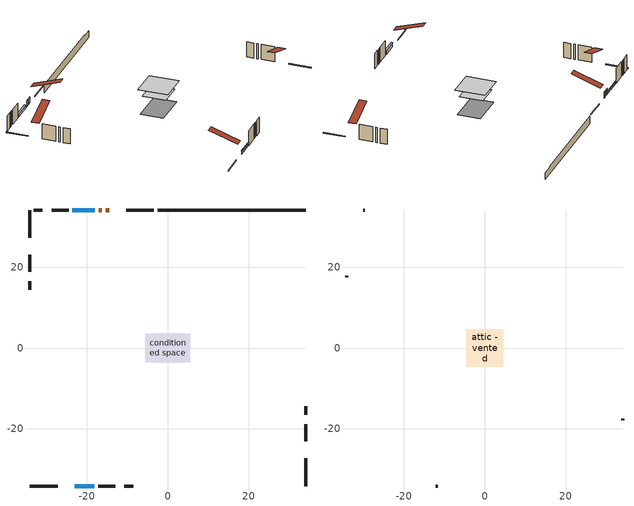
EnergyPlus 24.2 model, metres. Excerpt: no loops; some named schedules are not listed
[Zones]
conditioned space
 floor adiabatic (AdiabaticFloorConstruction): -3.63,-3.63 -3.63,3.63 3.63,3.63 3.63,-3.63 z3.72
 floor foundation (Slab1 construction): -5.58,-3.59 -5.58,3.59 5.58,3.59 5.58,-3.59 z-1.22
 wall outside (RimJoist1 construction): -3.44,34.17 -10.31,34.17 / -34.17,-34.17 -27.29,-34.17 / -34.17,34.17 -34.17,27.29 / 34.17,-34.17 34.17,-27.29 z1.28:1.58
 wall outside (AdiabaticWallConstruction 1): -14.53,34.17 -15.38,34.17 / -16.3,34.17 -17.12,34.17 z1.28:3.31
 wall outside (AdiabaticWallConstruction): -18.04,34.17 -23.61,34.17 z1.28:1.98; -23.07,-34.17 -18.18,-34.17 z1.28:2.36
 wall outside (Wall1 construction): -24.54,34.17 -28.75,34.17 / -17.25,-34.17 -13.04,-34.17 / -34.17,23.07 -34.17,18.86 / 34.17,-23.07 34.17,-18.86 z1.28:6.16
 wall outside (Wall3 construction): -31.06,34.17 -33.24,34.17 / -10.73,-34.17 -8.55,-34.17 / -34.17,16.55 -34.17,14.37 / 34.17,-16.55 34.17,-14.37 z1.28:6.16
 wall foundation (FoundationWall1 construction): -2.51,34.17,-1.22 -2.51,34.17,1.28 30.5,34.17,1.28 30.5,34.17,0.83 34.17,34.17,0.83 34.17,34.17,-1.22
 window (WindowConstruction): -18.04,34.17 -23.61,34.17 z1.28:1.98
 window (WindowConstruction 1): -23.07,-34.17 -18.18,-34.17 z1.28:2.36
 door (Door): -14.54,34.17 -15.38,34.17 z1.28:3.31
 door (Door 1): -16.3,34.17 -17.12,34.17 z1.28:3.31
 ceiling adiabatic (AdiabaticFloorConstruction): 3.63,-3.63 3.63,3.63 -3.63,3.63 -3.63,-3.63 z3.72
attic - vented
 floor to conditioned space (Floor1 construction Reversed): -4.6,-4.6 -4.6,4.6 4.6,4.6 4.6,-4.6 z6.16
 wall outside (Wall2 construction): -29.68,34.17 -30.13,34.17 / -12.11,-34.17 -11.66,-34.17 / -34.17,17.93 -34.17,17.48 / 34.17,-17.93 34.17,-17.48 z1.28:6.16
 roof outside (Roof1 construction): -13.61,34.17,6.16 -13.61,25.2,9.15 -11.24,25.2,9.15 -11.24,34.17,6.16; -24,-34.17,6.16 -24,-25.2,9.15 -26.37,-25.2,9.15 -26.37,-34.17,6.16; -34.17,24,6.16 -25.2,24,9.15 -25.2,26.37,9.15 -34.17,26.37,6.16; 34.17,-24,6.16 25.2,-24,9.15 25.2,-26.37,9.15 34.17,-26.37,6.16
shading: -23.81,34.17 -17.84,34.17 -17.84,34.58 -23.81,34.58 z2.18; -17.98,-34.17 -23.27,-34.17 -23.27,-34.58 -17.98,-34.58 z2.56
[Building]
Building 1: Terrain=Suburbs
[Site:Location]
Winnipeg Intl AP_MB: Latitude {deg}=49.91; Longitude {deg}=-97.24; Time Zone {hr}=-6; Elevation {m}=239; Keep Site Location Information=Yes
[Site:GroundTemperature:Shallow]
-2.46526, -5.11642, -5.32873, -4.07063, 0.979979, 6.00706, 10.3653, 13.1261, 13.3606, 11.1152, 6.8681, 1.99523
[Site:WaterMainsTemperature]
Calculation Method=Schedule; Temperature Schedule=mains temperature schedule
[Material] Roughness=Rough; Thermal Absorptance=0.9
Name | Thickness {m} | Conductivity {W/m-K} | Density {kg/m3} | Specific Heat {J/kg-K} | Solar Absorptance | Visible Absorptance
asphalt or fiberglass shingles | 0.00635 | 0.162714 | 1121.4 | 1465.45 | 0.84 | 0.84
ceiling loosefill ins | 0.169333 | 0.0480833 | 16.02 | 1046.75 | 0.7 | 0.7
ceiling stud and cavity | 0.1397 | 0.0989241 | 65.682 | 1177.47 | 0.7 | 0.7
concrete 4.0 in. | 0.1016 | 1.803125 | 2242.8 | 837.4 | 0.7 | 0.7
concrete 8.0 in. | 0.2032 | 1.803125 | 2242.8 | 837.4 | 0.7 | 0.7
door material | 0.04445 | 0.053851 | 512.64 | 1214.23 | 0.7 | 0.7
exterior vertical ins | 0.00748629 | 0.029427 | 32.04 | 1214.23 | 0.7 | 0.7
floor covering | 0.0127 | 0.0433444 | 54.468 | 1339.84 | 0.6 | 0.6
floor rigid ins; wall rigid ins | 0.512978 | 0.029427 | 32.04 | 1214.23 | 0.7 | 0.7
floor stud and cavity | 0.1397 | 1.75129 | 37.0049 | 1207.88 | 0.7 | 0.7
furniture material conditioned space 1 | 0.1524 | 0.115458 | 640.8 | 1214.23 | 0.6 | 0.6
gypsum board | 0.0127 | 0.160291 | 801 | 837.4 | 0.6 | 0.6
gypsum board 1 | 0.0127 | 0.160291 | 801 | 837.4 | 0.7 | 0.7
osb sheathing 0.5 in. | 0.0127 | 0.115458 | 512.64 | 1214.23 | 0.7 | 0.7
osb sheathing 0.75 in. | 0.01905 | 0.115458 | 512.64 | 1214.23 | 0.7 | 0.7
osb sheathing 2.0 in. | 0.0508 | 0.115458 | 512.64 | 1214.23 | 0.7 | 0.7
rim joist stud and cavity | 0.0508 | 0.0448274 | 125.044 | 1163.47 | 0.6 | 0.6
wall stud and cavity | 0.1397 | 0.107651 | 139.0536 | 1170.24 | 0.7 | 0.7
wall stud and cavity 1 | 0.0889 | 6.9971 | 50.32683 | 1063.81 | 0.6 | 0.6
wall stud and cavity 2 | 0.1397 | 0.0958206 | 139.0536 | 1170.24 | 0.7 | 0.7
wall stud and cavity 3 | 0.0889 | 0.380278 | 52.3479 | 1209.89 | 0.7 | 0.7
wall stud and cavity 4 | 0.0889 | 0.391764 | 83.0341 | 1211.67 | 0.7 | 0.7
wood siding | 0.0254 | 0.102417 | 544.68 | 1172.36 | 0.4 | 0.4
wood siding 1 | 0.00254 | 0.102417 | 544.68 | 1172.36 | 0.4 | 0.4
wood siding 2; wood siding 3; wood siding 4 | 0.0254 | 0.102417 | 544.68 | 1172.36 | 0.7 | 0.7
[WindowMaterial:SimpleGlazingSystem]
Name | U-Factor {W/m2-K} | Solar Heat Gain Coefficient
WindowMaterial | 1.90667 | 0.51
WindowMaterial 1 | 1.73122 | 0.56
[Construction]
AdiabaticFloorConstruction: floor stud and cavity, floor rigid ins, osb sheathing 0.75 in., floor covering
AdiabaticWallConstruction: wood siding 3, wall rigid ins, wall stud and cavity 3, gypsum board
AdiabaticWallConstruction 1: wood siding 4, wall rigid ins, wall stud and cavity 3, gypsum board
Door; Door 1: door material
Floor1 construction Reversed: gypsum board, ceiling stud and cavity, ceiling loosefill ins
FoundationWall1 construction: concrete 8.0 in., gypsum board 1
furniture construction conditioned space 1: furniture material conditioned space 1
PartitionWallConstruction: gypsum board, wall stud and cavity 4, gypsum board
RimJoist1 construction: wood siding 2, osb sheathing 2.0 in., rim joist stud and cavity
Roof1 construction: asphalt or fiberglass shingles
Slab1 construction: concrete 4.0 in.
Wall1 construction: wood siding, osb sheathing 0.5 in., wall stud and cavity, gypsum board
Wall2 construction: wood siding 1, wall stud and cavity 1
Wall3 construction: wood siding, osb sheathing 0.5 in., wall stud and cavity 2, gypsum board
WindowConstruction: WindowMaterial
WindowConstruction 1: WindowMaterial 1
[Zone] Multiplier=1; Part of Total Floor Area=Yes
Name | Volume {m3}
attic - vented | 41.1642
conditioned space | 332.3
[Space]
Name | Zone | Volume {m3}
attic - vented 1 | attic - vented | 41.1642
conditioned space 1 | conditioned space | 332.3
[ZoneInfiltration:EffectiveLeakageArea]
infil attic - vented 1: Zone or Space=attic - vented 1; Schedule=Always On Discrete; Effective Air Leakage Area {cm2}=2827; Stack Coefficient=0.000547039; Wind Coefficient=1.58026e-05
[ZoneMixing]
whole house fan mix: Zone or Space=attic - vented; Schedule=Always On Continuous; Design Flow Rate Calculation Method=Flow/Zone; Design Flow Rate {m3/s}=0; Source Zone or Space=conditioned space
[SurfaceProperty:ExposedFoundationPerimeter]
Slab1: Exposed Perimeter Calculation Method=TotalExposedPerimeter; Total Exposed Perimeter {m}=36.679
[InternalMass] Zone or ZoneList=conditioned space; Space or SpaceList=conditioned space 1
Name | Construction | Surface Area {m2}
furniture mass conditioned space 1 | furniture construction conditioned space 1 | 53.1599
partition wall mass | PartitionWallConstruction | 132.9
[Lights]
interior lighting: Zone or ZoneList or Space or SpaceList=conditioned space 1; Schedule=interior lighting schedule; Design Level Calculation Method=LightingLevel; Lighting Level {W}=343.2; Return Air Fraction=0; Fraction Radiant=0.6; Fraction Visible=0.2; Fraction Replaceable=1
[People]
occupants: Zone or ZoneList or Space or SpaceList=conditioned space 1; Number of People Schedule=occupants schedule; Number of People Calculation Method=People; Number of People=3; Fraction Radiant=0.314171; Sensible Heat Fraction=0.56303; Activity Level Schedule=occupants activity schedule; Carbon Dioxide Generation Rate {m3/s-W}=0; Enable ASHRAE 55 Comfort Warnings=No; Mean Radiant Temperature Calculation Type=EnclosureAveraged
[ElectricEquipment] Zone or ZoneList or Space or SpaceList=conditioned space 1; Design Level Calculation Method=EquipmentLevel
Name | Schedule | Design Level {W} | Fraction Latent | Fraction Radiant | Fraction Lost
clothes dryer | clothes dryer schedule | 140.772 | 0.015 | 0.081 | 0.85
clothes washer | clothes washer schedule | 32.1985 | 0.03 | 0.162 | 0.7
cooking range | cooking range schedule | 215.147 | 0.08 | 0.432 | 0.2
dishwasher | dishwasher schedule | 66.8632 | 0.3 | 0.18 | 0.4
fridge | fridge schedule | 72.9452 | 0 | 0.6 | 0
mech vent house fan | mech vent house fan schedule | 10 | 0 | 0 | 1
mech vent house fan cfis | mech vent house fan cfis schedule | 0 | 0 | 0 | 0
misc plug loads | misc plug loads schedule | 494.7 | 0.045 | 0.513 | 0.1
whole house fan | Always On Discrete | 0 | 0 | 0 | 1
[OtherEquipment] Zone or ZoneList or Space or SpaceList=conditioned space 1; Design Level Calculation Method=EquipmentLevel
Name | Fuel Type | Schedule | Design Level {W} | Fraction Latent | Fraction Radiant | Fraction Lost
clothes dryer 1 | Electricity | clothes dryer schedule | 0 | 0.015 | 0.081 | 0.85
cooking range 1 | Electricity | cooking range schedule | 0 | 0.08 | 0.432 | 0.2
general water use latent | None | general water use schedule | 62.594 | 1 | 0 | 0
general water use sensible | None | general water use schedule | -61.6891 | 0 | 0.6 | 0
mech vent house fan latent load | None | Always On Discrete | 0 | 1 | 0 | 0
mech vent house fan sensible load | None | Always On Discrete | 0 | 0 | 0 | 0
water heater energy adjustment1 | NaturalGas | Always On Discrete | 0.01 | 0 | 0 | 1
[ZoneInfiltration:DesignFlowRate] Zone or ZoneList or Space or SpaceList=conditioned space 1; Schedule=Always On Discrete; Design Flow Rate Calculation Method=Flow/Zone; Design Flow Rate {m3/s}=0
infil flow; natural vent flow; whole house fan flow
[AvailabilityManager:Scheduled]
central ac and furnace airloop Availability Manager: Schedule=Always On Discrete
[Foundation:Kiva]
Foundation Kiva 1: Initial Indoor Air Temperature {C}=21; Wall Height Above Grade {m}=1.28001; Wall Depth Below Slab {m}=0.2032; Custom Block Material Name 1=exterior vertical ins; Custom Block Depth 1 {m}=2.5; Custom Block X Position 1 {m}=0.2159; Custom Block Z Position 1 {m}=0
[Foundation:Kiva:Settings]
Soil Conductivity {W/m-K}=0.849921; Soil Density {kg/m3}=1842.3; Soil Specific Heat {J/kg-K}=418.7; Ground Solar Absorptivity=0.9; Ground Thermal Absorptivity=0.9; Ground Surface Roughness {m}=0.03; Far-Field Width {m}=40; Deep-Ground Boundary Condition=ZeroFlux; Deep-Ground Depth {m}=40; Minimum Cell Dimension {m}=0.2; Maximum Cell Growth Coefficient=3; Simulation Timestep=Timestep
[Exterior:Lights]
exterior lighting: Schedule=exterior lighting schedule; Design Level {W}=75.6
[EnergyManagementSystem:GlobalVariable]
central_ac_and_furnace_airloop_Fan_RTF
infil_program_Qfan
infil_program_Qinf
natural_vent_program_Qnv
natural_vent_program_Qwhf
[EnergyManagementSystem:Sensor]
Name | Output:Variable or Output:Meter Index Key | Output:Variable or Output:Meter
airflow_gain | infil flow | Infiltration Sensible Heat Gain Energy
airflow_gain_1 | natural vent flow | Infiltration Sensible Heat Gain Energy
airflow_gain_2 | whole house fan flow | Infiltration Sensible Heat Gain Energy
airflow_loss | infil flow | Infiltration Sensible Heat Loss Energy
airflow_loss_1 | natural vent flow | Infiltration Sensible Heat Loss Energy
airflow_loss_2 | whole house fan flow | Infiltration Sensible Heat Loss Energy
clg_load_cond |  | Cooling:EnergyTransfer:Zone:CONDITIONED SPACE
clg_sp_s; clg_sp_s_1 | cooling setpoint | Schedule Value
clothes_dryer_exhaust_0_sch_s | clothes dryer exhaust 0 schedule | Schedule Value
cool_season | cooling season schedule | Schedule Value
htg_load_cond |  | Heating:EnergyTransfer:Zone:CONDITIONED SPACE
htg_sp_s; htg_sp_s_1 | heating setpoint | Schedule Value
ig_ee_conv | clothes dryer | Electric Equipment Convective Heating Energy
ig_ee_conv_2 | cooking range | Electric Equipment Convective Heating Energy
ig_ee_conv_4 | fridge | Electric Equipment Convective Heating Energy
ig_ee_conv_5 | misc plug loads | Electric Equipment Convective Heating Energy
ig_ee_conv_6 | whole house fan | Electric Equipment Convective Heating Energy
ig_ee_rad | clothes dryer | Electric Equipment Radiant Heating Energy
ig_ee_rad_2 | cooking range | Electric Equipment Radiant Heating Energy
ig_ee_rad_4 | fridge | Electric Equipment Radiant Heating Energy
ig_ee_rad_5 | misc plug loads | Electric Equipment Radiant Heating Energy
ig_ee_rad_6 | whole house fan | Electric Equipment Radiant Heating Energy
ig_lgt_conv | interior lighting | Lights Convective Heating Energy
ig_lgt_rad | interior lighting | Lights Radiant Heating Energy
ig_lgt_vis | interior lighting | Lights Visible Radiation Heating Energy
ig_oe_conv | clothes dryer 1 | Other Equipment Convective Heating Energy
ig_oe_conv_1 | cooking range 1 | Other Equipment Convective Heating Energy
ig_oe_conv_2 | general water use latent | Other Equipment Convective Heating Energy
ig_oe_conv_3 | general water use sensible | Other Equipment Convective Heating Energy
ig_oe_conv_4 | water heater energy adjustment1 | Other Equipment Convective Heating Energy
ig_oe_rad | clothes dryer 1 | Other Equipment Radiant Heating Energy
ig_oe_rad_1 | cooking range 1 | Other Equipment Radiant Heating Energy
ig_oe_rad_2 | general water use latent | Other Equipment Radiant Heating Energy
ig_oe_rad_3 | general water use sensible | Other Equipment Radiant Heating Energy
ig_oe_rad_4 | water heater energy adjustment1 | Other Equipment Radiant Heating Energy
ig_ppl_conv | occupants | People Convective Heating Energy
ig_ppl_rad | occupants | People Radiant Heating Energy
im_conv | furniture mass conditioned space 1 | Surface Inside Face Convection Heat Gain Energy
im_conv_1 | partition wall mass | Surface Inside Face Convection Heat Gain Energy
im_ig | furniture mass conditioned space 1 | Surface Inside Face Internal Gains Radiation Heat Gain Energy
im_ig_1 | partition wall mass | Surface Inside Face Internal Gains Radiation Heat Gain Energy
im_lgt | furniture mass conditioned space 1 | Surface Inside Face Lights Radiation Heat Gain Energy
im_lgt_1 | partition wall mass | Surface Inside Face Lights Radiation Heat Gain Energy
im_sol | furniture mass conditioned space 1 | Surface Inside Face Solar Radiation Heat Gain Energy
im_sol_1 | partition wall mass | Surface Inside Face Solar Radiation Heat Gain Energy
im_surf | furniture mass conditioned space 1 | Surface Inside Face Net Surface Thermal Radiation Heat Gain Energy
im_surf_1 | partition wall mass | Surface Inside Face Net Surface Thermal Radiation Heat Gain Energy
mv_conv | mech vent house fan | Electric Equipment Convective Heating Energy
mv_conv_1 | mech vent house fan cfis | Electric Equipment Convective Heating Energy
mv_conv_2 | mech vent house fan latent load | Other Equipment Convective Heating Energy
mv_conv_3 | mech vent house fan sensible load | Other Equipment Convective Heating Energy
mv_rad | mech vent house fan | Electric Equipment Radiant Heating Energy
mv_rad_1 | mech vent house fan cfis | Electric Equipment Radiant Heating Energy
mv_rad_2 | mech vent house fan latent load | Other Equipment Radiant Heating Energy
mv_rad_3 | mech vent house fan sensible load | Other Equipment Radiant Heating Energy
natural_vent_s | natural vent schedule | Schedule Value
out_pb_s |  | Site Outdoor Air Barometric Pressure
out_wt_s |  | Site Outdoor Air Humidity Ratio
site_vw_s |  | Site Wind Speed
ss_back_out | Window1 | Surface Window Shortwave from Zone Back Out Window Heat Transfer Rate
ss_back_out_1 | Window8 | Surface Window Shortwave from Zone Back Out Window Heat Transfer Rate
ss_conv | Door1 | Surface Inside Face Convection Heat Gain Energy
ss_conv_1 | Door2 | Surface Inside Face Convection Heat Gain Energy
ss_conv_2 | Window1 | Surface Inside Face Convection Heat Gain Energy
ss_conv_3 | Window8 | Surface Inside Face Convection Heat Gain Energy
ss_ig | Door1 | Surface Inside Face Internal Gains Radiation Heat Gain Energy
ss_ig_1 | Door2 | Surface Inside Face Internal Gains Radiation Heat Gain Energy
ss_ig_2 | Window1 | Surface Inside Face Internal Gains Radiation Heat Gain Energy
ss_ig_3 | Window8 | Surface Inside Face Internal Gains Radiation Heat Gain Energy
ss_lgt | Door1 | Surface Inside Face Lights Radiation Heat Gain Energy
ss_lgt_1 | Door2 | Surface Inside Face Lights Radiation Heat Gain Energy
ss_sol | Door1 | Surface Inside Face Solar Radiation Heat Gain Energy
ss_sol_1 | Door2 | Surface Inside Face Solar Radiation Heat Gain Energy
ss_surf | Door1 | Surface Inside Face Net Surface Thermal Radiation Heat Gain Energy
ss_surf_1 | Door2 | Surface Inside Face Net Surface Thermal Radiation Heat Gain Energy
ss_surf_2 | Window1 | Surface Inside Face Net Surface Thermal Radiation Heat Gain Energy
ss_surf_3 | Window8 | Surface Inside Face Net Surface Thermal Radiation Heat Gain Energy
ss_trans_in | Window1 | Surface Window Transmitted Solar Radiation Rate
ss_trans_in_1 | Window8 | Surface Window Transmitted Solar Radiation Rate
ss_trans_out | Window1 | Surface Inside Face Initial Transmitted Diffuse Transmitted Out Window Solar Radiation Rate
ss_trans_out_1 | Window8 | Surface Inside Face Initial Transmitted Diffuse Transmitted Out Window Solar Radiation Rate
s_conv | Floor1 | Surface Inside Face Convection Heat Gain Energy
s_conv_1 | FoundationWall1 | Surface Inside Face Convection Heat Gain Energy
s_conv_10 | Wall1:180 | Surface Inside Face Convection Heat Gain Energy
s_conv_11 | Wall1:270 | Surface Inside Face Convection Heat Gain Energy
s_conv_12 | Wall1:90 | Surface Inside Face Convection Heat Gain Energy
s_conv_13 | Wall3:0 | Surface Inside Face Convection Heat Gain Energy
s_conv_14 | Wall3:180 | Surface Inside Face Convection Heat Gain Energy
s_conv_15 | Wall3:270 | Surface Inside Face Convection Heat Gain Energy
s_conv_16 | Wall3:90 | Surface Inside Face Convection Heat Gain Energy
s_conv_2 | inferred conditioned ceiling | Surface Inside Face Convection Heat Gain Energy
s_conv_3 | inferred conditioned floor | Surface Inside Face Convection Heat Gain Energy
s_conv_4 | RimJoist1:0 | Surface Inside Face Convection Heat Gain Energy
s_conv_5 | RimJoist1:180 | Surface Inside Face Convection Heat Gain Energy
s_conv_6 | RimJoist1:270 | Surface Inside Face Convection Heat Gain Energy
s_conv_7 | RimJoist1:90 | Surface Inside Face Convection Heat Gain Energy
s_conv_8 | Slab1 | Surface Inside Face Convection Heat Gain Energy
s_conv_9 | Wall1:0 | Surface Inside Face Convection Heat Gain Energy
s_ig | Floor1 | Surface Inside Face Internal Gains Radiation Heat Gain Energy
s_ig_1 | FoundationWall1 | Surface Inside Face Internal Gains Radiation Heat Gain Energy
s_ig_10 | Wall1:180 | Surface Inside Face Internal Gains Radiation Heat Gain Energy
s_ig_11 | Wall1:270 | Surface Inside Face Internal Gains Radiation Heat Gain Energy
s_ig_12 | Wall1:90 | Surface Inside Face Internal Gains Radiation Heat Gain Energy
s_ig_13 | Wall3:0 | Surface Inside Face Internal Gains Radiation Heat Gain Energy
s_ig_14 | Wall3:180 | Surface Inside Face Internal Gains Radiation Heat Gain Energy
s_ig_15 | Wall3:270 | Surface Inside Face Internal Gains Radiation Heat Gain Energy
s_ig_16 | Wall3:90 | Surface Inside Face Internal Gains Radiation Heat Gain Energy
s_ig_2 | inferred conditioned ceiling | Surface Inside Face Internal Gains Radiation Heat Gain Energy
s_ig_3 | inferred conditioned floor | Surface Inside Face Internal Gains Radiation Heat Gain Energy
s_ig_4 | RimJoist1:0 | Surface Inside Face Internal Gains Radiation Heat Gain Energy
s_ig_5 | RimJoist1:180 | Surface Inside Face Internal Gains Radiation Heat Gain Energy
s_ig_6 | RimJoist1:270 | Surface Inside Face Internal Gains Radiation Heat Gain Energy
s_ig_7 | RimJoist1:90 | Surface Inside Face Internal Gains Radiation Heat Gain Energy
s_ig_8 | Slab1 | Surface Inside Face Internal Gains Radiation Heat Gain Energy
s_ig_9 | Wall1:0 | Surface Inside Face Internal Gains Radiation Heat Gain Energy
s_lgt | Floor1 | Surface Inside Face Lights Radiation Heat Gain Energy
s_lgt_1 | FoundationWall1 | Surface Inside Face Lights Radiation Heat Gain Energy
s_lgt_10 | Wall1:180 | Surface Inside Face Lights Radiation Heat Gain Energy
s_lgt_11 | Wall1:270 | Surface Inside Face Lights Radiation Heat Gain Energy
s_lgt_12 | Wall1:90 | Surface Inside Face Lights Radiation Heat Gain Energy
s_lgt_13 | Wall3:0 | Surface Inside Face Lights Radiation Heat Gain Energy
s_lgt_14 | Wall3:180 | Surface Inside Face Lights Radiation Heat Gain Energy
s_lgt_15 | Wall3:270 | Surface Inside Face Lights Radiation Heat Gain Energy
s_lgt_16 | Wall3:90 | Surface Inside Face Lights Radiation Heat Gain Energy
s_lgt_2 | inferred conditioned ceiling | Surface Inside Face Lights Radiation Heat Gain Energy
s_lgt_3 | inferred conditioned floor | Surface Inside Face Lights Radiation Heat Gain Energy
s_lgt_4 | RimJoist1:0 | Surface Inside Face Lights Radiation Heat Gain Energy
s_lgt_5 | RimJoist1:180 | Surface Inside Face Lights Radiation Heat Gain Energy
s_lgt_6 | RimJoist1:270 | Surface Inside Face Lights Radiation Heat Gain Energy
s_lgt_7 | RimJoist1:90 | Surface Inside Face Lights Radiation Heat Gain Energy
s_lgt_8 | Slab1 | Surface Inside Face Lights Radiation Heat Gain Energy
s_lgt_9 | Wall1:0 | Surface Inside Face Lights Radiation Heat Gain Energy
s_sol | Floor1 | Surface Inside Face Solar Radiation Heat Gain Energy
s_sol_1 | FoundationWall1 | Surface Inside Face Solar Radiation Heat Gain Energy
s_sol_10 | Wall1:180 | Surface Inside Face Solar Radiation Heat Gain Energy
s_sol_11 | Wall1:270 | Surface Inside Face Solar Radiation Heat Gain Energy
s_sol_12 | Wall1:90 | Surface Inside Face Solar Radiation Heat Gain Energy
s_sol_13 | Wall3:0 | Surface Inside Face Solar Radiation Heat Gain Energy
s_sol_14 | Wall3:180 | Surface Inside Face Solar Radiation Heat Gain Energy
s_sol_15 | Wall3:270 | Surface Inside Face Solar Radiation Heat Gain Energy
s_sol_16 | Wall3:90 | Surface Inside Face Solar Radiation Heat Gain Energy
s_sol_2 | inferred conditioned ceiling | Surface Inside Face Solar Radiation Heat Gain Energy
s_sol_3 | inferred conditioned floor | Surface Inside Face Solar Radiation Heat Gain Energy
s_sol_4 | RimJoist1:0 | Surface Inside Face Solar Radiation Heat Gain Energy
s_sol_5 | RimJoist1:180 | Surface Inside Face Solar Radiation Heat Gain Energy
s_sol_6 | RimJoist1:270 | Surface Inside Face Solar Radiation Heat Gain Energy
s_sol_7 | RimJoist1:90 | Surface Inside Face Solar Radiation Heat Gain Energy
s_sol_8 | Slab1 | Surface Inside Face Solar Radiation Heat Gain Energy
s_sol_9 | Wall1:0 | Surface Inside Face Solar Radiation Heat Gain Energy
s_surf | Floor1 | Surface Inside Face Net Surface Thermal Radiation Heat Gain Energy
s_surf_1 | FoundationWall1 | Surface Inside Face Net Surface Thermal Radiation Heat Gain Energy
s_surf_10 | Wall1:180 | Surface Inside Face Net Surface Thermal Radiation Heat Gain Energy
s_surf_11 | Wall1:270 | Surface Inside Face Net Surface Thermal Radiation Heat Gain Energy
s_surf_12 | Wall1:90 | Surface Inside Face Net Surface Thermal Radiation Heat Gain Energy
s_surf_13 | Wall3:0 | Surface Inside Face Net Surface Thermal Radiation Heat Gain Energy
s_surf_14 | Wall3:180 | Surface Inside Face Net Surface Thermal Radiation Heat Gain Energy
s_surf_15 | Wall3:270 | Surface Inside Face Net Surface Thermal Radiation Heat Gain Energy
s_surf_16 | Wall3:90 | Surface Inside Face Net Surface Thermal Radiation Heat Gain Energy
s_surf_2 | inferred conditioned ceiling | Surface Inside Face Net Surface Thermal Radiation Heat Gain Energy
s_surf_3 | inferred conditioned floor | Surface Inside Face Net Surface Thermal Radiation Heat Gain Energy
s_surf_4 | RimJoist1:0 | Surface Inside Face Net Surface Thermal Radiation Heat Gain Energy
s_surf_5 | RimJoist1:180 | Surface Inside Face Net Surface Thermal Radiation Heat Gain Energy
s_surf_6 | RimJoist1:270 | Surface Inside Face Net Surface Thermal Radiation Heat Gain Energy
s_surf_7 | RimJoist1:90 | Surface Inside Face Net Surface Thermal Radiation Heat Gain Energy
s_surf_8 | Slab1 | Surface Inside Face Net Surface Thermal Radiation Heat Gain Energy
s_surf_9 | Wall1:0 | Surface Inside Face Net Surface Thermal Radiation Heat Gain Energy
[EnergyManagementSystem:Actuator]
Name | Actuated Component Unique | Actuated Component Type | Actuated Component Control Type
fridge_schedule_act | fridge schedule | Schedule:Constant | Schedule Value
infil_flow_act | infil flow | Zone Infiltration | Air Exchange Flow Rate
mech_vent_house_fan_cfis_act | mech vent house fan cfis | ElectricEquipment | Electricity Rate
mech_vent_house_fan_latent_load_act | mech vent house fan latent load | OtherEquipment | Power Level
mech_vent_house_fan_sensible_load_act | mech vent house fan sensible load | OtherEquipment | Power Level
natural_vent_flow_act | natural vent flow | Zone Infiltration | Air Exchange Flow Rate
water_heater_ec_adj_act | water heater energy adjustment1 | OtherEquipment | Power Level
whole_house_fan_act | whole house fan | ElectricEquipment | Electricity Rate
whole_house_fan_flow_act | whole house fan flow | Zone Infiltration | Air Exchange Flow Rate
whole_house_fan_mix_act | whole house fan mix | ZoneMixing | Air Exchange Flow Rate
[EnergyManagementSystem:Program]
central_ac_and_furnace_supply_fan_disaggregate_program: Set central_ac_and_furnace_supply_fan_clg = 0; If central_ac_and_furnace_clg_coil_s > 0; Set central_ac_and_furnace_supply_fan_clg = central_ac_and_furnace_supply_fan_s; EndIf
central_ac_and_furnace_supply_fan_disaggregate_program_1: Set central_ac_and_furnace_supply_fan_primary_htg = 0; If central_ac_and_furnace_htg_coil_s > 0; Set central_ac_and_furnace_supply_fan_primary_htg = central_ac_and_furnace_supply_fan_s_1; EndIf
